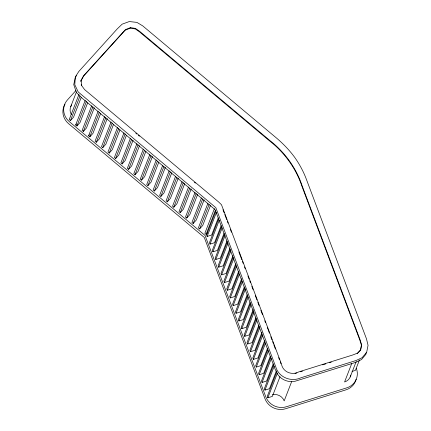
<?xml version="1.0" encoding="UTF-8"?>
<svg xmlns="http://www.w3.org/2000/svg" width="431" height="431" viewBox="0 0 431 431"><rect width="100%" height="100%" fill="white"/><g stroke="black" fill="none" stroke-linecap="round" stroke-linejoin="round"><path stroke-width="0.65" d="M366.291 352.413L365.914 354.255L361.555 359.529L355.699 362.363L295.316 381.176A16.119 15.225 21.2 0 1 278.065 374.959L275.118 369.211L215.064 209.644L81.734 97.853L76.481 92.579L73.739 84.6L75.382 77.176L76.556 75.581M81.136 80.209L80.796 81.324L83.474 76.19L125.076 30.267L130.318 28.107L130.421 27.622L135.442 28.414L139.585 31.28L269.682 140.361C284.659 151.992 296.183 167.858 302.169 185.885L360.068 339.73L361.614 344.795L360.747 349.676L357.498 353.145L352.747 354.988L298.925 371.845C292.029 375.697 282.887 372.093 281.448 364.055L221.486 204.73L218.49 201.853L84.573 89.573L81.513 85.386L81.136 80.209L83.711 75.646L125.416 29.637L130.421 27.622M70.706 106.716L76.427 91.965M78.986 94.357L69.213 119.559L70.447 120.594L73.539 117.167L81.168 97.498M70.447 120.594L79.983 96.005M87.628 102.912L79.999 122.582L76.907 126.008L75.673 124.974L85.209 100.391M76.907 126.008L86.442 101.425M91.668 105.805L82.132 130.394L83.366 131.423L86.459 127.996L94.324 107.712M83.366 131.423L92.902 106.84M100.547 113.741L92.918 133.411L89.826 136.843L88.592 135.808L98.128 111.22M89.826 136.843L99.362 112.254M104.588 116.634L95.052 141.223L96.28 142.257L99.378 138.825L107.244 118.541M96.28 142.257L105.821 117.668M111.047 122.048L101.506 146.637L102.74 147.671L105.837 144.245L113.466 124.575M102.74 147.671L112.275 123.083M117.501 127.468L107.965 152.051L109.199 153.086L112.297 149.659L119.926 129.99M109.199 153.086L118.735 128.497M123.961 132.883L114.425 157.466L115.659 158.5L118.751 155.074L126.385 135.404M115.659 158.5L125.195 133.917M130.421 138.297L120.885 162.886L122.118 163.915L125.211 160.488L133.082 140.204M122.118 163.915L131.654 139.332M136.88 143.712L127.344 168.3L128.578 169.335L131.671 165.903L139.542 145.619M128.578 169.335L138.114 144.746M143.34 149.126L133.804 173.715L135.038 174.749L138.13 171.317L145.996 151.033M135.038 174.749L144.574 150.16M149.799 154.54L140.264 179.129L141.492 180.163L144.59 176.737L152.455 156.453M141.492 180.163L151.033 155.575M156.259 159.96L146.718 184.543L147.952 185.578L151.049 182.151L158.915 161.867M147.952 185.578L157.487 160.995M162.713 165.375L153.177 189.958L154.411 190.992L157.509 187.566L165.375 167.282M154.411 190.992L163.947 166.409M169.173 170.789L159.637 195.378L160.871 196.412L163.969 192.98L171.834 172.696M160.871 196.412L170.407 171.824M175.632 176.204L166.097 200.792L167.33 201.827L170.423 198.395L178.294 178.111M167.33 201.827L176.866 177.238M182.092 181.618L172.556 206.207L173.79 207.241L176.882 203.809L184.754 183.525M173.79 207.241L183.326 182.652M188.552 187.038L179.016 211.621L180.25 212.655L183.342 209.229L191.208 188.945M180.25 212.655L189.785 188.067M195.011 192.452L185.475 217.035L186.709 218.07L189.802 214.643L197.667 194.359M186.709 218.07L196.245 193.487M201.471 197.867L191.935 222.455L193.163 223.484L196.261 220.058L204.127 199.774M193.163 223.484L202.705 198.901M207.925 203.281L198.389 227.87L199.623 228.904L202.721 225.472L210.587 205.188M199.623 228.904L209.159 204.316M214.385 208.696L204.849 233.284L206.083 234.319L207.408 232.848M206.083 234.319L215.381 210.344M215.861 211.018L206.562 234.987L207.112 236.452L211.643 235.035L218.318 217.827M207.112 236.452L216.41 212.483M218.754 218.7L209.455 242.669L210.005 244.14L214.536 242.718L221.211 225.51M210.005 244.14L219.304 220.166M221.642 226.383L212.343 250.357L212.898 251.823L217.429 250.4L224.104 233.193M212.898 251.823L222.197 227.848M224.535 234.065L215.236 258.04L215.791 259.505L220.316 258.088L226.992 240.875M215.791 259.505L225.084 235.531M227.428 241.748L218.129 265.722L218.679 267.188L223.21 265.771L229.885 248.558M218.679 267.188L227.977 243.219M230.316 249.43L221.022 273.405L221.572 274.87L226.103 273.453L233.015 255.626M221.572 274.87L230.871 250.901M233.209 257.118L223.91 281.087L224.465 282.553L228.996 281.136L235.671 263.928M224.465 282.553L233.764 258.584M236.102 264.801L226.803 288.77L227.352 290.241L231.883 288.818L238.558 271.611M227.352 290.241L236.651 266.266M238.995 272.484L229.696 296.458L230.246 297.923L234.776 296.501L241.689 278.679M230.246 297.923L239.307 274.563M241.883 280.166L232.584 304.141L233.139 305.606L237.67 304.189L244.345 286.976M233.139 305.606L242.437 281.632M244.776 287.849L235.477 311.823L236.032 313.289L240.557 311.872L247.238 294.659M236.032 313.289L245.568 288.705M247.669 295.531L238.37 319.506L238.919 320.971L243.45 319.554L250.125 302.341M238.919 320.971L248.218 297.002M250.562 303.219L241.263 327.188L241.813 328.659L246.343 327.237L253.256 309.41M241.813 328.659L251.111 304.685M253.45 310.902L244.151 334.871L244.706 336.342L249.237 334.919L255.912 317.712M244.706 336.342L254.004 312.367M256.343 318.584L247.044 342.559L247.599 344.024L252.124 342.607L258.799 325.394M247.599 344.024L256.892 320.05M259.236 326.267L249.937 350.241L250.486 351.707L255.017 350.29L261.929 332.463M250.486 351.707L259.785 327.732M262.123 333.95L252.83 357.924L253.38 359.389L257.91 357.972L264.586 340.759M253.38 359.389L262.678 335.42M265.017 341.638L255.718 365.607L256.273 367.072L260.803 365.655L267.479 348.442M256.273 367.072L265.571 343.103M267.91 349.32L258.611 373.289L259.166 374.76L263.691 373.338L270.366 356.13M259.166 374.76L268.459 350.786M270.803 357.003L261.504 380.972L262.053 382.442L266.584 381.02L273.259 363.812M262.053 382.442L271.352 358.468M273.69 364.685L264.392 388.66L264.946 390.125L269.477 388.708L276.39 370.881M264.946 390.125L274.245 366.151M276.821 371.754L267.285 396.342L267.84 397.808L272.365 396.391L279.999 376.721M267.84 397.808L277.375 373.219M291.695 381.521L284.185 400.884A9.714 9.175 21.2 0 0 272.365 394.769M351.739 363.527L344.584 381.968A9.719 9.175 21.2 0 0 350.775 375.11M350.225 376.947L356.184 361.582M359.47 359.928L355.413 370.374L352.019 371.441M75.921 90.526L67.403 99.97A16.189 15.29 21.2 0 0 69.413 121.736L205.054 235.461L265.776 396.816A16.189 15.29 21.2 0 0 286.394 406.751L346.793 387.835A16.189 15.29 21.2 0 0 356.372 368.435M75.673 124.974L76.556 123.993M88.592 135.808L89.476 134.828M357.143 353.749L360.51 350.236L361.41 345.139L359.81 340.064L301.986 186.413C296 168.354 284.449 152.466 269.445 140.818L139.569 31.921L135.415 28.99L130.318 28.107M300.552 371.77L302.46 371.177M322.663 364.847L325.744 363.883M329.435 362.724L331.288 362.142M295.003 373.478L296.824 372.923M135.792 133.174L136.816 134.03M138.346 135.312L139.364 136.169M194.386 182.302L195.324 183.089M222.967 209.676L224.147 212.812M224.777 214.482L225.402 216.152M225.612 216.707L226.701 219.605M227.358 221.34L228.01 223.08M230.294 229.152L231.463 232.261M238.876 251.952L240.439 256.1M240.66 256.693L241.791 259.699M242.47 261.504L243.149 263.303M244.512 266.918L245.196 268.739M247.938 276.023L249.086 279.078M249.775 280.91L250.465 282.741M251.844 286.41L252.997 289.476M255.308 295.607L256.924 299.906M257.851 302.363L259.004 305.439M260.857 310.352L262.474 314.657M264.79 320.804L265.48 322.647M267.333 327.56L268.023 329.403M268.254 330.011L269.407 333.082M270.792 336.762L271.95 339.827M272.64 341.664L273.335 343.507M273.793 344.73L275.409 349.018M278.642 357.606L279.331 359.449M280.263 361.921L280.964 363.775M81.243 84.438L81.416 85.688M64.957 104.205A16.189 15.29 21.2 0 0 68.642 123.724L204.283 237.449L265.006 398.799A16.189 15.29 21.2 0 0 285.624 408.739L346.023 389.818A16.189 15.29 21.2 0 0 356.162 379.221M71.444 114.732A9.714 9.175 21.2 0 1 71.686 104.911M75.333 76.923L74.789 84.702L78.2 91.938L215.834 207.661L275.754 366.878C278.749 377.534 291.378 382.372 301.113 377.718L356.038 360.515L362.056 357.719L366.662 352.321L368.052 345.328L366.479 338.836L305.698 177.502A100.595 94.998 21.2 0 0 294.734 157.417C288.84 149.331 281.718 142.235 273.976 135.927L142.742 25.892L136.923 22.39L129.295 21.55L122.145 24.163L117.291 28.839L78.808 71.476L75.333 76.923"/></g></svg>
